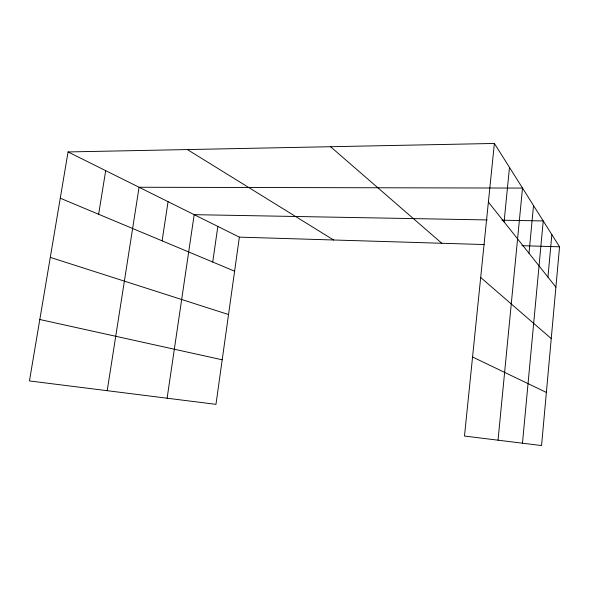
<?xml version="1.0" encoding="UTF-8"?>
<svg xmlns="http://www.w3.org/2000/svg" width="589" height="589" viewBox="0 0 589 589"><rect width="100%" height="100%" fill="white"/><g stroke="black" fill="none" stroke-linecap="round" stroke-linejoin="round"><path stroke-width="0.88" d="M494.377 143.451L559.55 246.82L541.563 445.549L464.485 436.051L494.377 143.451L68.066 151.94L29.45 380.936L215.964 404.341L239.37 237.139L68.066 151.94M547.947 277.11L551.849 234.606M522.472 443.2L543.235 220.934L501.909 220.198M528.988 253.241L533.524 205.546M498.036 440.189L522.509 188.075L139.078 187.258L107.205 390.691M504.081 221.876L509.492 167.431M212.725 262.024L217.842 226.426M167.107 398.208L194.179 214.661L487.221 219.933M162.115 240.835L168.056 201.666M98.621 214.256L105.696 170.655M239.37 237.139L484.438 244.553M521.913 245.687L559.55 246.82M39.809 319.503L222.2 359.798M50.286 257.378L228.539 314.533M60.262 198.206L234.606 271.183M472.562 357L546.371 392.429M187.383 149.562L333.588 239.988M480.683 277.485L551.245 338.572M330.547 146.713L441.787 243.257M488.384 202.115L555.898 287.13"/></g></svg>
